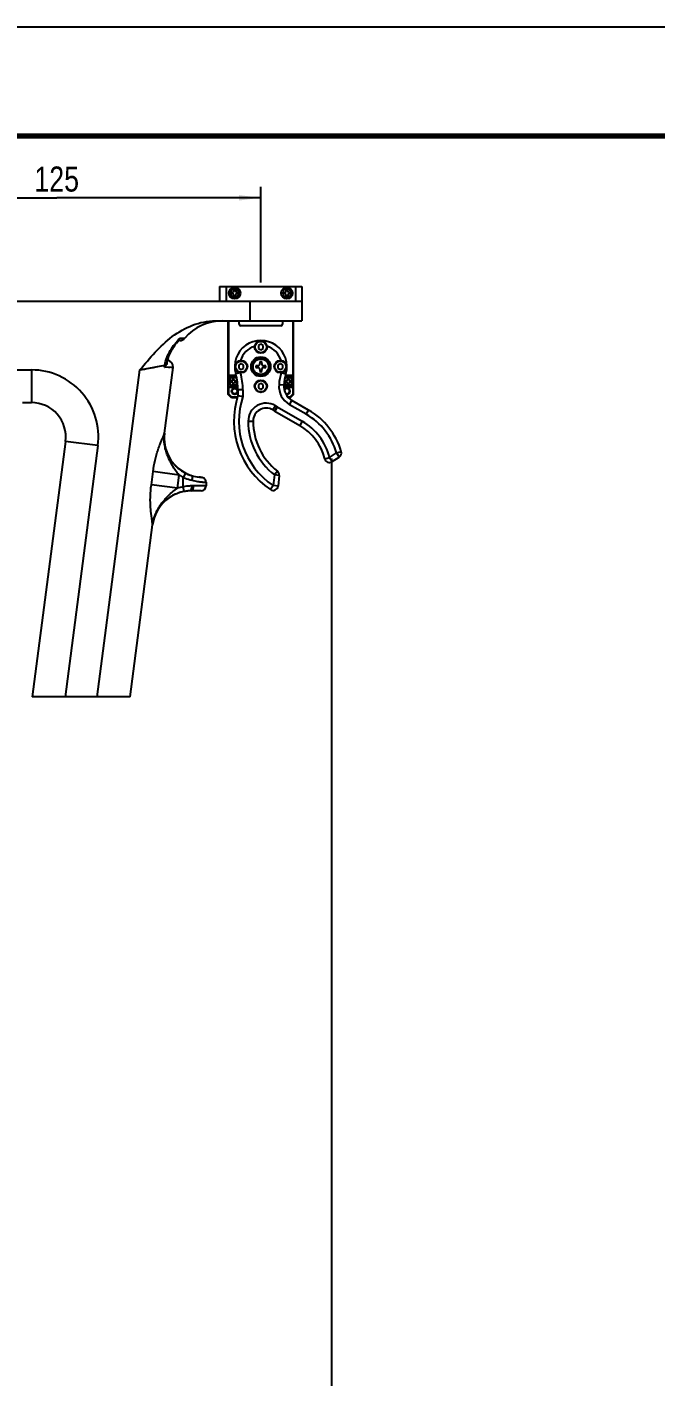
# Model space of a CAD drawing. Header units: millimetres. Extents: x 0 to 1400, y 0 to 990.
# Drawn here: x 777.6 to 969.9, y 577.1 to 990 of the extents above; entities that cross this region are included whole.
import ezdxf

# ---------------------------------------------------------------- set-up
doc = ezdxf.new("R2010")
doc.units = ezdxf.units.MM
doc.header["$LTSCALE"] = 77
doc.layers.get('0').update_dxf_attribs({"linetype": 'CONTINUOUS'})
doc.layers.add('3_ALL_AXES', color=7, linetype='CONTINUOUS')
doc.layers.add('7_ALL_FEATURES', color=7, linetype='CONTINUOUS')
doc.styles.get("Standard").update_dxf_attribs({"font": 'txt', "width": 0.8})
doc.dimstyles.new('DIMSTYLE_1', dxfattribs={"dimtxt": 7.666667, "dimasz": 6.666667, "dimexe": 1, "dimexo": 0.5, "dimgap": 0.575, "dimtad": 1, "dimdsep": 46, "dimtxsty": 'Standard', "dimblk": '_FILLED', "dimblk1": '_FILLED', "dimblk2": '_FILLED', "dimcen": 0.09, "dimazin": 2, "dimtp": 0.01, "dimtm": 0.01, "dimtfac": 1, "dimtofl": 0, "dimtmove": 0, "dimatfit": 3, "dimldrblk": '_FILLED', "dimfxl": 0, "dimtolj": 1, "dimarcsym": 0})
doc.dimstyles.new('DIMSTYLE_2', dxfattribs={"dimtxt": 7.666667, "dimasz": 6.666667, "dimexe": 1, "dimexo": 0.5, "dimgap": 0.575, "dimtad": 1, "dimdec": 0, "dimdsep": 46, "dimtxsty": 'Standard', "dimblk": '_FILLED', "dimblk1": '_FILLED', "dimblk2": '_FILLED', "dimcen": 0.09, "dimazin": 2, "dimtp": 0.01, "dimtm": 0.01, "dimtfac": 1, "dimtdec": 0, "dimtofl": 0, "dimtmove": 0, "dimatfit": 3, "dimldrblk": '_FILLED', "dimfxl": 0, "dimtolj": 1, "dimarcsym": 0})

# ---------------------------------------------------------------- blocks, each defined once
blk = doc.blocks.new('_FILLED')
at = {"color": 0, "linetype": 'ByBlock'}
blk.add_solid([(0, 0), (-1, 0.125), (-1, -0.125)], dxfattribs=at)
blk = doc.blocks.new('*D5')
at = {"color": 2, "linetype": 'Continuous'}
for p, q in [((870.9, 857.98), (870.9, 245.62)), ((593.21, 283.58), (593.21, 245.62)), ((593.21, 248.95), (732.06, 248.95)), ((870.9, 248.95), (732.06, 248.95))]:
    blk.add_line(p, q, dxfattribs=at)
at = {"color": 2, "linetype": 'Continuous', "xscale": 6.666666666699999, "yscale": 6.666666666699999, "zscale": 6.666666666699999, "rotation": 180}
blk.add_blockref('_FILLED', (593.21, 248.95), dxfattribs=at)
at = {"color": 2, "linetype": 'Continuous', "xscale": 6.666666666699999, "yscale": 6.666666666699999, "zscale": 6.666666666699999}
blk.add_blockref('_FILLED', (870.9, 248.95), dxfattribs=at)
at = {"color": 2, "linetype": 'Continuous', "insert": (732.06, 258.53), "char_height": 7.667, "width": 18.4, "attachment_point": 2, "line_spacing_factor": 0.9}
blk.add_mtext('278', dxfattribs=at)
blk = doc.blocks.new('*D7')
at = {"color": 2, "linetype": 'Continuous'}
for p, q in [((724.21, 928.2), (724.21, 941.05)), ((724.21, 937.72), (786.71, 937.72)), ((849.21, 937.72), (786.71, 937.72)), ((849.21, 911.81), (849.21, 941.05))]:
    blk.add_line(p, q, dxfattribs=at)
at = {"color": 2, "linetype": 'Continuous', "xscale": 6.666666666699999, "yscale": 6.666666666699999, "zscale": 6.666666666699999, "rotation": 180}
blk.add_blockref('_FILLED', (724.21, 937.72), dxfattribs=at)
at = {"color": 2, "linetype": 'Continuous', "xscale": 6.666666666699999, "yscale": 6.666666666699999, "zscale": 6.666666666699999}
blk.add_blockref('_FILLED', (849.21, 937.72), dxfattribs=at)
at = {"color": 2, "linetype": 'Continuous', "insert": (786.71, 947.3), "char_height": 7.667, "width": 18.4, "attachment_point": 2, "line_spacing_factor": 0.9}
blk.add_mtext('125', dxfattribs=at)

msp = doc.modelspace()

# ---------------------------------------------------------------- linework, layer by layer
at = {"color": 7, "linetype": 'Continuous'}
msp.add_line((0, 990), (1400, 990), dxfattribs=at)
at = {"color": 7, "linetype": 'Continuous', "const_width": 1.667}
msp.add_lwpolyline([(33.333, 956.667), (1366.667, 956.667)], dxfattribs=at)
at = {"layer": '3_ALL_AXES', "color": 7, "linetype": 'Continuous'}
for centre in [(841.212, 908.548), (857.212, 908.548)]:
    msp.add_circle(centre, 1.75, dxfattribs=at)
at = {"layer": '3_ALL_AXES', "color": 9, "linetype": 'Continuous'}
for centre in [(841.212, 908.548), (857.212, 908.548)]:
    msp.add_circle(centre, 1.275, dxfattribs=at)
at = {"layer": '7_ALL_FEATURES', "color": 7, "linetype": 'Continuous'}
for p, q in [((836.612, 910.548), (836.612, 906.048)), ((836.612, 910.548), (861.812, 910.548)), ((838.612, 910.548), (838.612, 906.048)), ((839.979, 908.755), (840.505, 908.755)), ((840.505, 908.34), (839.979, 908.34)), ((841.005, 909.255), (841.005, 909.78)), ((841.419, 909.78), (841.419, 909.255)), ((841.919, 908.755), (842.444, 908.755)), ((842.444, 908.34), (841.919, 908.34)), ((855.979, 908.755), (856.505, 908.755)), ((856.505, 908.34), (855.979, 908.34)), ((857.005, 909.255), (857.005, 909.78)), ((857.419, 909.78), (857.419, 909.255)), ((857.919, 908.755), (858.444, 908.755)), ((858.444, 908.34), (857.919, 908.34)), ((859.812, 910.548), (859.812, 906.048)), ((861.812, 910.548), (861.812, 900.048)), ((766.212, 906.048), (861.812, 906.048)), ((841.005, 907.315), (841.005, 907.84)), ((841.419, 907.84), (841.419, 907.315)), ((845.812, 906.048), (845.812, 900.048)), ((857.005, 907.315), (857.005, 907.84)), ((857.419, 907.84), (857.419, 907.315)), ((835.278, 900.048), (861.812, 900.048)), ((839.212, 877.548), (839.212, 900.048)), ((839.412, 883.348), (839.412, 900.048)), ((842.562, 899.048), (842.562, 900.048)), ((855.862, 900.048), (855.862, 899.048)), ((859.012, 900.048), (859.012, 883.348)), ((859.212, 877.548), (859.212, 900.048)), ((855.362, 898.548), (843.062, 898.548)), ((822.571, 892.132), (822.938, 892.693)), ((824.421, 894.048), (824.007, 894.048)), ((849.212, 892.914), (848.462, 892.481)), ((848.462, 892.481), (848.462, 891.615)), ((849.962, 892.481), (849.212, 892.914)), ((849.962, 891.615), (849.962, 892.481)), ((821.89, 890.997), (822.196, 891.558)), ((848.462, 891.615), (849.212, 891.181)), ((849.212, 891.181), (849.962, 891.615)), ((819.732, 865.7), (822.352, 885.789)), ((843.212, 886.914), (842.462, 886.481)), ((842.462, 886.481), (842.462, 885.615)), ((842.462, 885.615), (843.212, 885.181)), ((843.962, 886.481), (843.212, 886.914)), ((843.212, 885.181), (843.962, 885.615)), ((843.962, 885.615), (843.962, 886.481)), ((848.293, 886.317), (847.685, 886.317)), ((847.685, 885.778), (848.293, 885.778)), ((848.943, 887.574), (848.943, 886.967)), ((848.943, 885.128), (848.943, 884.521)), ((849.481, 886.967), (849.481, 887.574)), ((849.481, 884.521), (849.481, 885.128)), ((850.738, 886.317), (850.131, 886.317)), ((850.131, 885.778), (850.738, 885.778)), ((855.212, 886.914), (854.462, 886.481)), ((854.462, 886.481), (854.462, 885.615)), ((854.462, 885.615), (855.212, 885.181)), ((855.962, 886.481), (855.212, 886.914)), ((855.212, 885.181), (855.962, 885.615)), ((855.962, 885.615), (855.962, 886.481)), ((839.412, 883.348), (839.212, 883.148)), ((840.812, 883.148), (839.212, 883.148)), ((839.212, 879.948), (840.812, 879.948)), ((839.412, 879.748), (839.212, 879.948)), ((840.812, 883.348), (839.412, 883.348)), ((839.412, 877.63), (839.412, 879.748)), ((839.412, 879.748), (840.812, 879.748)), ((840.211, 881.724), (839.726, 881.724)), ((839.726, 881.371), (840.211, 881.371)), ((840.636, 882.633), (840.636, 882.149)), ((840.636, 880.946), (840.636, 880.462)), ((840.988, 882.149), (840.988, 882.633)), ((840.988, 880.462), (840.988, 880.946)), ((841.898, 881.724), (841.413, 881.724)), ((841.413, 881.371), (841.898, 881.371)), ((849.212, 880.914), (848.462, 880.481)), ((848.462, 880.481), (848.462, 879.615)), ((848.462, 879.615), (849.212, 879.181)), ((849.962, 880.481), (849.212, 880.914)), ((849.212, 879.181), (849.962, 879.615)), ((849.962, 879.615), (849.962, 880.481)), ((857.011, 881.724), (856.526, 881.724)), ((856.526, 881.371), (857.011, 881.371)), ((857.436, 882.633), (857.436, 882.149)), ((857.436, 880.946), (857.436, 880.462)), ((859.012, 883.348), (857.612, 883.348)), ((859.212, 883.148), (857.612, 883.148)), ((857.612, 879.948), (859.212, 879.948)), ((857.612, 879.748), (859.012, 879.748)), ((857.788, 882.149), (857.788, 882.633)), ((857.788, 880.462), (857.788, 880.946)), ((858.698, 881.724), (858.213, 881.724)), ((858.213, 881.371), (858.698, 881.371)), ((859.012, 883.348), (859.212, 883.148)), ((859.012, 879.748), (859.212, 879.948)), ((859.012, 879.748), (859.012, 877.63)), ((839.412, 877.63), (839.212, 877.548)), ((840.212, 876.548), (839.212, 877.548)), ((840.295, 876.748), (839.412, 877.63)), ((840.295, 876.748), (840.212, 876.548)), ((842.022, 876.548), (840.212, 876.548)), ((842.083, 876.748), (840.295, 876.748)), ((842.212, 878.906), (842.212, 877.175)), ((842.212, 877.175), (843.712, 876.934)), ((842.212, 877.175), (842.795, 877.082)), ((842.795, 877.082), (843.515, 876.967)), ((843.515, 876.967), (843.712, 876.934)), ((858.129, 876.748), (857.499, 876.748)), ((858.212, 876.548), (857.678, 876.548)), ((859.012, 877.63), (858.129, 876.748)), ((858.129, 876.748), (858.212, 876.548)), ((859.212, 877.548), (858.212, 876.548)), ((863.865, 872.756), (858.761, 875.703)), ((859.012, 877.63), (859.212, 877.548)), ((776.212, 875.048), (778.992, 875.048)), ((852.903, 872.797), (853.456, 872.465)), ((853.512, 872.432), (861.137, 868.031)), ((789.404, 863.189), (779.212, 785.048)), ((871.05, 856.984), (873.216, 858.384)), ((830.157, 852.239), (830.136, 852.242)), ((830.556, 852.196), (830.485, 852.203)), ((830.62, 852.191), (830.556, 852.196)), ((830.679, 852.186), (830.62, 852.191)), ((830.731, 852.182), (830.679, 852.186)), ((830.778, 852.178), (830.731, 852.182)), ((830.839, 852.174), (830.778, 852.178)), ((830.904, 852.17), (830.839, 852.174)), ((830.961, 852.167), (830.904, 852.17)), ((831.008, 852.164), (830.961, 852.167)), ((832.429, 850.666), (832.429, 849.548)), ((854.866, 852.744), (854.484, 849.489)), ((827.541, 848.04), (827.353, 848.032)), ((830.929, 848.048), (827.966, 848.048)), ((809.212, 785.048), (816.066, 837.6)), ((809.212, 785.048), (779.212, 785.048))]:
    msp.add_line(p, q, dxfattribs=at)
at = {"layer": '7_ALL_FEATURES', "color": 9, "linetype": 'Continuous'}
for p, q in [((824.477, 894.753), (825.946, 894.753)), ((759.712, 885.048), (778.992, 885.048)), ((778.992, 885.048), (778.992, 875.048)), ((799.127, 785.048), (812.171, 885.048)), ((812.171, 885.048), (819.798, 886.479)), ((816.344, 885.831), (817.607, 886.068)), ((819.717, 885.857), (819.798, 886.479)), ((822.352, 885.789), (819.717, 885.857)), ((820.152, 886.433), (819.798, 886.479)), ((821.347, 885.815), (820.897, 885.826)), ((842.756, 884.203), (841.519, 883.85)), ((855.667, 884.203), (856.904, 883.85)), ((840.812, 883.148), (840.812, 883.348)), ((840.812, 879.948), (840.812, 879.748)), ((854.785, 880.597), (856.28, 880.467)), ((857.612, 883.148), (857.612, 883.348)), ((857.612, 879.948), (857.612, 879.748)), ((843.712, 878.906), (842.212, 878.906)), ((843.712, 878.906), (843.712, 876.934)), ((858.011, 874.404), (858.761, 875.703)), ((853.674, 874.083), (852.903, 872.797)), ((854.227, 873.752), (853.456, 872.465)), ((854.262, 873.731), (853.512, 872.432)), ((853.674, 874.083), (854.227, 873.752)), ((854.262, 873.731), (861.887, 869.33)), ((863.115, 871.457), (858.011, 874.404)), ((863.115, 871.457), (863.865, 872.756)), ((845.347, 869.354), (846.847, 869.357)), ((861.887, 869.33), (861.137, 868.031)), ((799.32, 861.896), (789.404, 863.189)), ((819.732, 865.7), (819.72, 865.699)), ((799.32, 861.896), (789.296, 785.048)), ((870.236, 858.243), (872.402, 859.643)), ((872.402, 859.643), (873.841, 860.065)), ((872.402, 859.643), (873.216, 858.384)), ((868.78, 857.881), (870.236, 858.243)), ((870.236, 858.243), (871.05, 856.984)), ((815.689, 849.883), (816.216, 853.923)), ((824.186, 852.883), (816.216, 853.923)), ((823.659, 848.844), (824.186, 852.883)), ((826.117, 853.487), (825.429, 852.154)), ((825.429, 849.308), (825.429, 852.154)), ((853.376, 852.919), (852.994, 849.664)), ((854.301, 854.101), (853.376, 852.919)), ((854.866, 852.744), (853.376, 852.919)), ((823.659, 848.844), (815.689, 849.883)), ((825.71, 847.835), (825.429, 849.308)), ((832.429, 849.548), (828.657, 849.548)), ((852.994, 849.664), (852.157, 848.419)), ((854.484, 849.489), (852.994, 849.664)), ((816.055, 837.598), (816.066, 837.6))]:
    msp.add_line(p, q, dxfattribs=at)
at = {"layer": '7_ALL_FEATURES', "color": 7, "linetype": 'Continuous'}
for points in [[(820.427, 887.084), (820.693, 888.176), (821.07, 889.278), (821.569, 890.407), (822.189, 891.547), (822.929, 892.682), (823.789, 893.797), (824.248, 894.324)], [(823.372, 893.257), (823.807, 893.818), (823.831, 893.845)], [(820.657, 888.023), (820.7, 888.201), (820.887, 888.742)], [(821.076, 889.29), (821.08, 889.303), (821.329, 889.863)], [(830.485, 852.203), (830.408, 852.211), (830.367, 852.215), (830.324, 852.22), (830.279, 852.225), (830.232, 852.23), (830.19, 852.235)], [(832.429, 850.666), (832.413, 850.886), (832.354, 851.136), (832.253, 851.372), (832.113, 851.588), (831.938, 851.777), (831.733, 851.933), (831.505, 852.051), (831.26, 852.129), (831.007, 852.164)]]:
    msp.add_lwpolyline(points, dxfattribs=at)
at = {"layer": '7_ALL_FEATURES', "color": 9, "linetype": 'Continuous'}
for points in [[(824.477, 894.753), (824.768, 894.753), (825.04, 894.753), (825.287, 894.753)], [(825.822, 894.753), (825.913, 894.754), (825.946, 894.753)], [(812.171, 885.048), (812.887, 885.182), (813.6, 885.316), (814.305, 885.448), (815, 885.578), (815.681, 885.706), (816.344, 885.831)], [(818.765, 886.285), (819.299, 886.385), (819.798, 886.479)], [(822.352, 885.789), (822.308, 885.79), (822.181, 885.793), (821.982, 885.799), (821.708, 885.805)]]:
    msp.add_lwpolyline(points, dxfattribs=at)
at = {"layer": '7_ALL_FEATURES', "color": 7, "linetype": 'Continuous'}
for centre, radius in [((849.212, 892.048), 1.9), ((849.212, 892.048), 1.727), ((843.212, 886.048), 1.9), ((843.212, 886.048), 1.727), ((849.212, 886.048), 3), ((849.212, 886.048), 2.8), ((849.212, 886.048), 2.75), ((855.212, 886.048), 1.9), ((855.212, 886.048), 1.727), ((841.212, 878.548), 1), ((849.212, 880.048), 1.9), ((849.212, 880.048), 1.727), ((841.212, 878.548), 0.8)]:
    msp.add_circle(centre, radius, dxfattribs=at)
at = {"layer": '7_ALL_FEATURES', "color": 9, "linetype": 'Continuous'}
msp.add_circle((849.212, 886.048), 2.378, dxfattribs=at)
at = {"layer": '7_ALL_FEATURES', "color": 7, "linetype": 'Continuous'}
for centre, radius, start, end in [((841.212, 908.548), 1.25, 170.46295, 189.53705), ((840.505, 909.255), 0.5, 270, 360), ((840.505, 907.84), 0.5, 0, 90), ((841.212, 908.548), 1.25, 80.46295, 99.53705), ((841.919, 909.255), 0.5, 180, 270), ((841.919, 907.84), 0.5, 90, 180), ((841.212, 908.548), 1.25, 350.46295, 9.53705), ((857.212, 908.548), 1.25, 170.46295, 189.53705), ((856.505, 909.255), 0.5, 270, 360), ((856.505, 907.84), 0.5, 0, 90), ((857.212, 908.548), 1.25, 80.46295, 99.53705), ((857.919, 909.255), 0.5, 180, 270), ((857.919, 907.84), 0.5, 90, 180), ((857.212, 908.548), 1.25, 350.46295, 9.53705), ((841.212, 908.548), 1.25, 260.46295, 279.53705), ((857.212, 908.548), 1.25, 260.46295, 279.53705), ((837.382, 885.048), 15, 90.18874, 139.67967), ((843.062, 899.048), 0.5, 180, 270), ((855.362, 899.048), 0.5, 270, 360), ((824.421, 896.048), 2, 270.00025, 319.67992), ((849.212, 886.048), 8, 344.05763, 195.94237), ((820.369, 886.048), 2, 352.56872, 81.73746), ((824.212, 878.906), 18, 0, 15.94237), ((849.212, 886.048), 1.55, 169.99684, 190.00316), ((848.293, 886.967), 0.65, 270, 360), ((848.293, 885.128), 0.65, 0, 90), ((849.212, 886.048), 1.55, 79.99684, 100.00316), ((849.212, 886.048), 1.55, 259.99684, 280.00316), ((850.131, 886.967), 0.65, 180, 270), ((850.131, 885.128), 0.65, 90, 180), ((849.212, 886.048), 1.55, 349.99684, 10.00316), ((874.212, 878.906), 18, 164.05763, 175.02613), ((840.812, 881.548), 1.5, 48.21696, 329.92261), ((840.812, 881.548), 1.1, 170.79095, 189.20905), ((840.211, 882.149), 0.425, 270, 360), ((840.211, 880.946), 0.425, 0, 90), ((840.812, 881.548), 1.1, 80.79095, 99.20905), ((840.812, 881.548), 1.1, 260.79095, 279.20905), ((840.812, 881.548), 1.8, 59.85397, 90), ((840.812, 881.548), 1.6, 52.85661, 90), ((840.812, 881.548), 1.6, 270, 325.38617), ((840.812, 881.548), 1.8, 270, 318.13642), ((841.413, 882.149), 0.425, 180, 270), ((841.413, 880.946), 0.425, 90, 180), ((840.812, 881.548), 1.1, 350.79095, 9.20905), ((861.261, 880.033), 5, 175.02613, 240.00314), ((857.612, 881.548), 1.8, 221.92589, 270), ((857.612, 881.548), 1.6, 214.64108, 270), ((857.612, 881.548), 1.5, 209.97697, 132.0277), ((857.212, 878.548), 1, 251.68505, 148.92726), ((857.612, 881.548), 1.1, 170.79095, 189.20905), ((857.612, 881.548), 1.6, 90, 127.28583), ((857.612, 881.548), 1.8, 90, 120.10915), ((857.011, 882.149), 0.425, 270, 360), ((857.011, 880.946), 0.425, 0, 90), ((857.612, 881.548), 1.1, 80.79095, 99.20905), ((857.612, 881.548), 1.1, 260.79095, 279.20905), ((858.213, 882.149), 0.425, 180, 270), ((858.213, 880.946), 0.425, 90, 180), ((857.612, 881.548), 1.1, 350.79095, 9.20905), ((866.268, 869.397), 25.282, 162.08404, 236.07175), ((857.212, 878.548), 0.8, 234.12346, 166.24383), ((778.992, 864.548), 10.5, 352.56859, 90), ((850.847, 869.366), 4, 59.06547, 180.11731), ((855.512, 875.896), 4, 239.06547, 240.00314), ((853.015, 853.961), 21.703, 16.33671, 60.00314), ((866.268, 869.397), 19.422, 180.11731, 231.96118), ((853.015, 853.961), 16.246, 13.96579, 60.00314), ((831.631, 864.148), 12, 172.56859, 267.01711), ((872.402, 859.643), 1.5, 302.8765, 16.33671), ((870.236, 858.243), 1.5, 193.96579, 302.8765), ((831.752, 864.526), 12.397, 250.14263, 252.13283), ((853.376, 852.919), 1.5, 353.2985, 51.96118), ((827.966, 836.048), 12, 90, 172.56858), ((830.929, 849.548), 1.5, 270, 360), ((852.994, 849.664), 1.5, 236.07175, 353.2985)]:
    msp.add_arc(centre, radius, start, end, dxfattribs=at)
at = {"layer": '7_ALL_FEATURES', "color": 9, "linetype": 'Continuous'}
for centre, radius, start, end in [((849.212, 886.048), 6.5, 106.90737, 163.12972), ((849.212, 886.048), 6.5, 16.87017, 73.10939), ((778.992, 864.548), 20.5, 352.56859, 90), ((824.212, 878.906), 19.5, 0, 15.63847), ((874.212, 878.906), 19.5, 164.36205, 175.02613), ((840.812, 881.548), 1.267, 29.7961, 348.11143), ((861.261, 880.033), 6.5, 175.02613, 240.00314), ((857.612, 881.548), 1.267, 191.85945, 150.37548), ((866.268, 869.397), 23.782, 161.52289, 236.07175), ((850.847, 869.366), 5.5, 59.06547, 180.11731), ((855.512, 875.896), 2.5, 239.06547, 240.00314), ((853.015, 853.961), 20.203, 16.33671, 60.00314), ((866.268, 869.397), 20.922, 180.11731, 231.96118), ((853.015, 853.961), 17.746, 13.96579, 60.00314), ((831.638, 864.171), 13.526, 236.56882, 242.67638), ((827.971, 836.012), 13.537, 100.82101, 108.5732), ((827.953, 836.085), 11.962, 97.75203, 100.80333), ((827.968, 835.965), 12.083, 93.32623, 97.74877), ((827.971, 835.926), 12.121, 92.9212, 93.32825), ((828.657, 827.69), 21.858, 90.00006, 91.59261)]:
    msp.add_arc(centre, radius, start, end, dxfattribs=at)
at = {"layer": '7_ALL_FEATURES', "color": 7, "linetype": 'Continuous'}
for points, knots in [([(812.171, 885.048), (813.693, 886.873), (816.737, 890.525), (821.926, 895.449), (827.131, 898.481), (831.709, 899.809), (834.09, 900.048), (835.278, 900.048)], [0, 0, 0, 0, 0.2502844, 0.5003306, 0.7499044, 0.8749624, 1, 1, 1, 1]), ([(824.248, 894.324), (824.274, 894.353), (824.375, 894.481), (824.443, 894.634), (824.477, 894.753)], [0, 0, 0, 0, 0.2386174, 1, 1, 1, 1]), ([(819.717, 885.857), (819.759, 885.903), (819.918, 886.085), (820.061, 886.28), (820.152, 886.433)], [0, 0, 0, 0, 0.2627354, 1, 1, 1, 1]), ([(820.427, 887.084), (820.416, 887.03), (820.356, 886.801), (820.245, 886.589), (820.152, 886.433)], [0, 0, 0, 0, 0.2305347, 1, 1, 1, 1])]:
    msp.add_open_spline(points, degree=3, knots=knots, dxfattribs=at)
at = {"layer": '7_ALL_FEATURES', "color": 9, "linetype": 'Continuous'}
for points, knots in [([(819.798, 886.479), (820.043, 888.061), (821.322, 891.1), (823.338, 893.623), (824.477, 894.753)], [0, 0, 0, 0, 0.4995222, 1, 1, 1, 1]), ([(816.216, 853.923), (816.369, 855.095), (816.679, 856.837), (817.26, 859.101), (817.766, 860.722), (818.321, 862.236), (818.883, 863.582), (819.385, 864.701), (819.654, 865.388), (819.72, 865.699)], [0, 0, 0, 0, 0.2876974, 0.4296358, 0.5683331, 0.7008468, 0.8217831, 0.9227984, 1, 1, 1, 1]), ([(819.72, 865.699), (819.562, 864.49), (819.62, 862.008), (820.823, 858.496), (823.026, 855.508), (825.034, 854.046), (826.117, 853.487)], [0, 0, 0, 0, 0.2499591, 0.4999588, 0.7499342, 1, 1, 1, 1]), ([(824.186, 852.883), (823.796, 853.32), (823.075, 854.241), (822.145, 855.722), (821.322, 857.259), (820.604, 858.847), (820.047, 860.504), (819.574, 862.788), (819.567, 864.564), (819.723, 865.717)], [0, 0, 0, 0, 0.1256731, 0.2507415, 0.3752416, 0.4998269, 0.6247432, 0.749903, 1, 1, 1, 1]), ([(825.429, 852.154), (825.647, 852.066), (826.505, 851.736), (827.386, 851.468), (828.05, 851.299)], [0, 0, 0, 0, 0.2554695, 1, 1, 1, 1]), ([(826.117, 853.487), (826.234, 853.427), (826.699, 853.197), (827.178, 852.998), (827.541, 852.866)], [0, 0, 0, 0, 0.2541052, 1, 1, 1, 1]), ([(827.949, 852.727), (828.017, 852.705), (828.143, 852.545), (828.186, 852.217), (828.165, 851.784), (828.096, 851.467), (828.05, 851.299)], [0, 0, 0, 0, 0.1425771, 0.3593894, 0.6540866, 1, 1, 1, 1]), ([(828.05, 851.299), (828.354, 851.223), (828.94, 851.088), (829.783, 850.932), (830.535, 850.823), (831.177, 850.751), (831.636, 850.712), (831.936, 850.692), (832.107, 850.682), (832.242, 850.674), (832.33, 850.672), (832.383, 850.667), (832.407, 850.67), (832.425, 850.661), (832.429, 850.666)], [0, 0, 0, 0, 0.2121885, 0.4070411, 0.5798141, 0.7266706, 0.8443035, 0.8913474, 0.9301761, 0.9606026, 0.982453, 0.990119, 0.9956027, 1, 1, 1, 1]), ([(816.055, 837.598), (816.07, 837.915), (815.987, 838.649), (815.789, 839.861), (815.592, 841.306), (815.443, 842.912), (815.37, 844.609), (815.389, 846.947), (815.536, 848.71), (815.689, 849.883)], [0, 0, 0, 0, 0.0772684, 0.1783224, 0.2992484, 0.4317453, 0.5704239, 0.7123422, 1, 1, 1, 1]), ([(816.053, 837.579), (816.198, 838.734), (816.661, 840.449), (817.703, 842.536), (818.666, 843.996), (819.768, 845.347), (821.354, 847.048), (822.685, 848.202), (823.659, 848.844)], [0, 0, 0, 0, 0.250178, 0.3753751, 0.5003319, 0.6249602, 0.7495011, 1, 1, 1, 1]), ([(825.71, 847.835), (824.485, 847.6), (822.09, 846.741), (819.082, 844.413), (816.935, 841.275), (816.215, 838.835), (816.055, 837.598)], [0, 0, 0, 0, 0.2500345, 0.5000539, 0.7500409, 1, 1, 1, 1]), ([(828.05, 849.539), (827.838, 849.533), (826.961, 849.496), (826.087, 849.407), (825.429, 849.308)], [0, 0, 0, 0, 0.2418646, 1, 1, 1, 1]), ([(827.541, 848.04), (827.561, 848.041), (827.65, 848.057), (827.721, 848.122), (827.764, 848.177)], [0, 0, 0, 0, 0.2205686, 1, 1, 1, 1]), ([(827.764, 848.177), (827.818, 848.246), (827.909, 848.427), (828.035, 848.882), (828.058, 849.269), (828.05, 849.539)], [0, 0, 0, 0, 0.1868276, 0.4246935, 1, 1, 1, 1]), ([(827.966, 848.048), (828.185, 848.048), (828.482, 848.449), (828.621, 848.987), (828.657, 849.355), (828.657, 849.548)], [0, 0, 0, 0, 0.3771839, 0.6693104, 1, 1, 1, 1])]:
    msp.add_open_spline(points, degree=3, knots=knots, dxfattribs=at)

# ---------------------------------------------------------------- dimensions: what is measured, and where the dimension line sits
at = {"color": 2, "linetype": 'Continuous'}
for base, p1, p2, dimstyle, picture, middle in [((849.212, 937.717), (724.212, 927.698), (849.212, 911.311), 'DIMSTYLE_1', '*D7', (787.67, 937.717)), ((870.902, 248.95), (593.212, 284.081), (870.902, 858.477), 'DIMSTYLE_2', '*D5', (732.248, 248.95))]:
    dim = msp.add_linear_dim(base=base, p1=p1, p2=p2, dimstyle=dimstyle, dxfattribs=at)
    dim.commit()
    dim.dimension.update_dxf_attribs({"geometry": picture, "text_midpoint": middle, "dimtype": 160})

doc.saveas('drawing.dxf')
